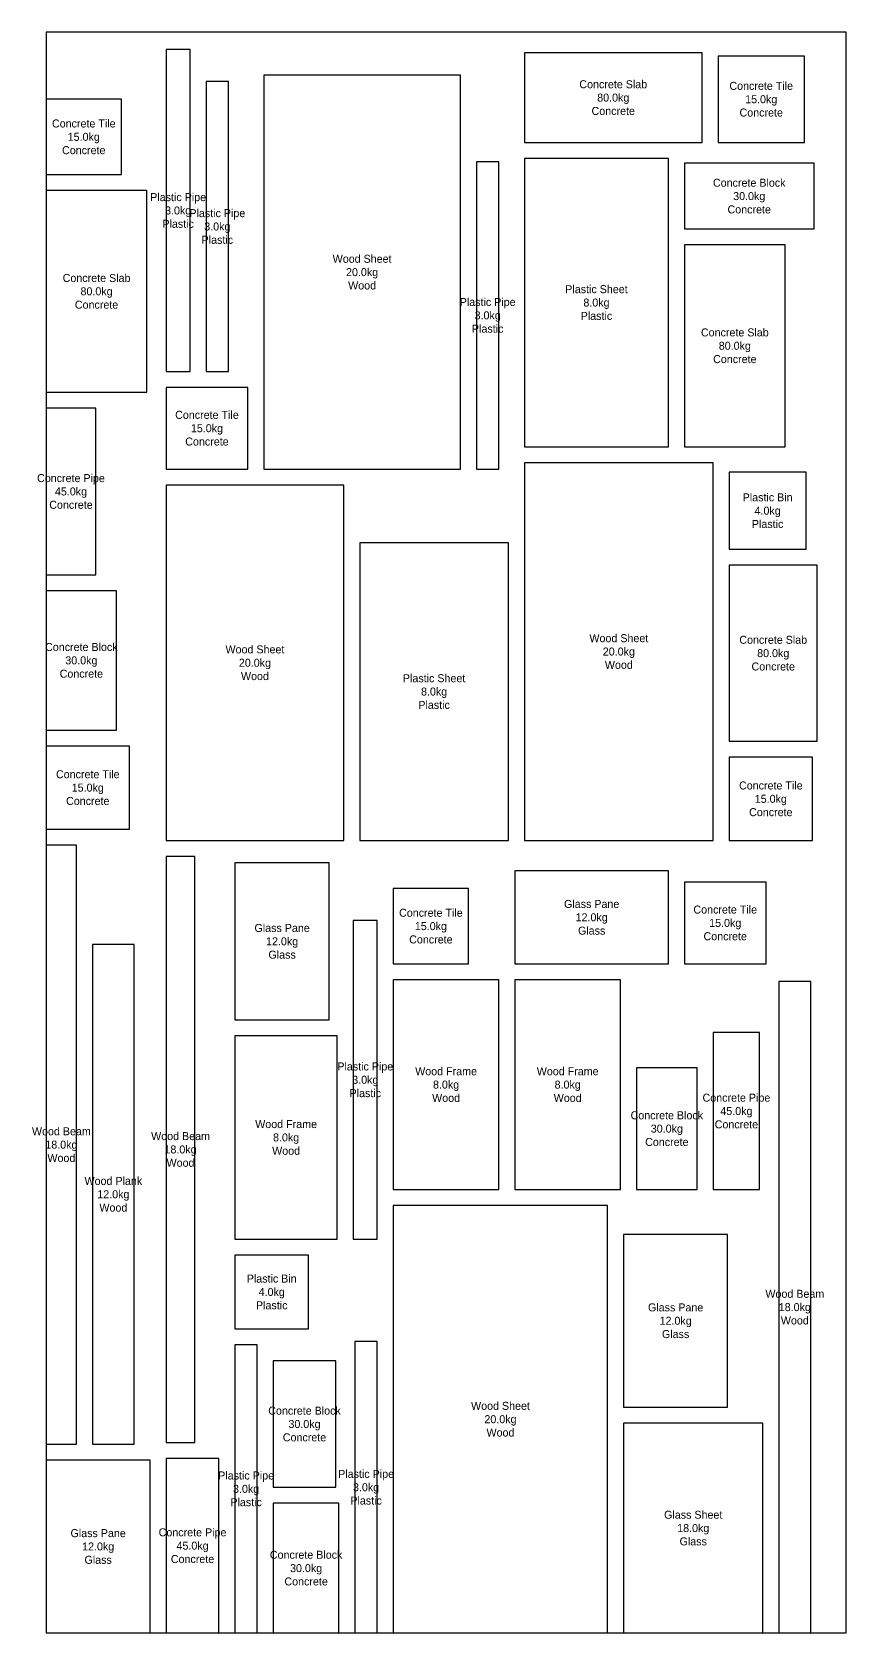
# Model space of a CAD drawing. Header units: metres. Extents: x -9 to 500, y 0 to 6375.
# Drawn here: x -9 to 500, y 0 to 1000 of the extents above; entities that cross this region are included whole.
import ezdxf

# ---------------------------------------------------------------- set-up
doc = ezdxf.new("R2010")
doc.units = ezdxf.units.M

msp = doc.modelspace()

# ---------------------------------------------------------------- linework, layer by layer
for points in [[(0, 0), (500, 0), (500, 1000), (0, 1000), (0, 0)], [(75, 788), (90, 788), (90, 989), (75, 989), (75, 788)], [(299, 931), (410, 931), (410, 987), (299, 987), (299, 931)], [(420, 931), (474, 931), (474, 985), (420, 985), (420, 931)], [(136, 727), (259, 727), (259, 973), (136, 973), (136, 727)], [(100, 788), (114, 788), (114, 969), (100, 969), (100, 788)], [(0, 911), (47, 911), (47, 958), (0, 958), (0, 911)], [(299, 741), (389, 741), (389, 921), (299, 921), (299, 741)], [(269, 727), (283, 727), (283, 919), (269, 919), (269, 727)], [(399, 877), (480, 877), (480, 918), (399, 918), (399, 877)], [(0, 775), (63, 775), (63, 901), (0, 901), (0, 775)], [(399, 741), (462, 741), (462, 867), (399, 867), (399, 741)], [(75, 727), (126, 727), (126, 778), (75, 778), (75, 727)], [(0, 661), (31, 661), (31, 765), (0, 765), (0, 661)], [(299, 495), (417, 495), (417, 731), (299, 731), (299, 495)], [(427, 677), (475, 677), (475, 725), (427, 725), (427, 677)], [(75, 495), (186, 495), (186, 717), (75, 717), (75, 495)], [(196, 495), (289, 495), (289, 681), (196, 681), (196, 495)], [(427, 557), (482, 557), (482, 667), (427, 667), (427, 557)], [(0, 564), (44, 564), (44, 651), (0, 651), (0, 564)], [(0, 502), (52, 502), (52, 554), (0, 554), (0, 502)], [(427, 495), (479, 495), (479, 547), (427, 547), (427, 495)], [(0, 118), (19, 118), (19, 492), (0, 492), (0, 118)], [(75, 119), (93, 119), (93, 485), (75, 485), (75, 119)], [(118, 383), (177, 383), (177, 481), (118, 481), (118, 383)], [(293, 418), (389, 418), (389, 476), (293, 476), (293, 418)], [(217, 418), (264, 418), (264, 465), (217, 465), (217, 418)], [(399, 418), (450, 418), (450, 469), (399, 469), (399, 418)], [(192, 246), (207, 246), (207, 445), (192, 445), (192, 246)], [(29, 118), (55, 118), (55, 430), (29, 430), (29, 118)], [(217, 277), (283, 277), (283, 408), (217, 408), (217, 277)], [(293, 277), (359, 277), (359, 408), (293, 408), (293, 277)], [(458, 0), (478, 0), (478, 407), (458, 407), (458, 0)], [(118, 246), (182, 246), (182, 373), (118, 373), (118, 246)], [(417, 277), (446, 277), (446, 375), (417, 375), (417, 277)], [(369, 277), (407, 277), (407, 353), (369, 353), (369, 277)], [(217, 0), (351, 0), (351, 267), (217, 267), (217, 0)], [(361, 141), (426, 141), (426, 249), (361, 249), (361, 141)], [(118, 190), (164, 190), (164, 236), (118, 236), (118, 190)], [(118, 0), (132, 0), (132, 180), (118, 180), (118, 0)], [(193, 0), (207, 0), (207, 182), (193, 182), (193, 0)], [(142, 91), (181, 91), (181, 170), (142, 170), (142, 91)], [(361, 0), (448, 0), (448, 131), (361, 131), (361, 0)], [(0, 0), (65, 0), (65, 108), (0, 108), (0, 0)], [(75, 0), (108, 0), (108, 109), (75, 109), (75, 0)], [(142, 0), (183, 0), (183, 81), (142, 81), (142, 0)]]:
    msp.add_lwpolyline(points, close=True)

# ---------------------------------------------------------------- texts
at = {"char_height": 5, "attachment_point": 5}
for s, insert in [('Concrete Slab\\P80.0kg\\PConcrete', (354.5, 959)), ('Concrete Tile\\P15.0kg\\PConcrete', (447, 958)), ('Concrete Tile\\P15.0kg\\PConcrete', (23.5, 934.5)), ('Concrete Block\\P30.0kg\\PConcrete', (439.5, 897.5)), ('Plastic Pipe\\P3.0kg\\PPlastic', (82.5, 888.5)), ('Plastic Pipe\\P3.0kg\\PPlastic', (107, 878.5)), ('Wood Sheet\\P20.0kg\\PWood', (197.5, 850)), ('Concrete Slab\\P80.0kg\\PConcrete', (31.5, 838)), ('Plastic Sheet\\P8.0kg\\PPlastic', (344, 831)), ('Plastic Pipe\\P3.0kg\\PPlastic', (276, 823)), ('Concrete Slab\\P80.0kg\\PConcrete', (430.5, 804)), ('Concrete Tile\\P15.0kg\\PConcrete', (100.5, 752.5)), ('Concrete Pipe\\P45.0kg\\PConcrete', (15.5, 713)), ('Plastic Bin\\P4.0kg\\PPlastic', (451, 701)), ('Wood Sheet\\P20.0kg\\PWood', (358, 613)), ('Concrete Slab\\P80.0kg\\PConcrete', (454.5, 612)), ('Concrete Block\\P30.0kg\\PConcrete', (22, 607.5)), ('Wood Sheet\\P20.0kg\\PWood', (130.5, 606)), ('Plastic Sheet\\P8.0kg\\PPlastic', (242.5, 588)), ('Concrete Tile\\P15.0kg\\PConcrete', (26, 528)), ('Concrete Tile\\P15.0kg\\PConcrete', (453, 521)), ('Concrete Tile\\P15.0kg\\PConcrete', (240.5, 441.5)), ('Glass Pane\\P12.0kg\\PGlass', (341, 447)), ('Concrete Tile\\P15.0kg\\PConcrete', (424.5, 443.5)), ('Glass Pane\\P12.0kg\\PGlass', (147.5, 432)), ('Plastic Pipe\\P3.0kg\\PPlastic', (199.5, 345.5)), ('Wood Frame\\P8.0kg\\PWood', (250, 342.5)), ('Wood Frame\\P8.0kg\\PWood', (326, 342.5)), ('Concrete Pipe\\P45.0kg\\PConcrete', (431.5, 326)), ('Wood Frame\\P8.0kg\\PWood', (150, 309.5)), ('Concrete Block\\P30.0kg\\PConcrete', (388, 315)), ('Wood Beam\\P18.0kg\\PWood', (9.5, 305)), ('Wood Beam\\P18.0kg\\PWood', (84, 302)), ('Wood Plank\\P12.0kg\\PWood', (42, 274)), ('Plastic Bin\\P4.0kg\\PPlastic', (141, 213)), ('Wood Beam\\P18.0kg\\PWood', (468, 203.5)), ('Glass Pane\\P12.0kg\\PGlass', (393.5, 195)), ('Concrete Block\\P30.0kg\\PConcrete', (161.5, 130.5)), ('Wood Sheet\\P20.0kg\\PWood', (284, 133.5)), ('Plastic Pipe\\P3.0kg\\PPlastic', (125, 90)), ('Plastic Pipe\\P3.0kg\\PPlastic', (200, 91)), ('Glass Sheet\\P18.0kg\\PGlass', (404.5, 65.5)), ('Glass Pane\\P12.0kg\\PGlass', (32.5, 54)), ('Concrete Pipe\\P45.0kg\\PConcrete', (91.5, 54.5)), ('Concrete Block\\P30.0kg\\PConcrete', (162.5, 40.5))]:
    msp.add_mtext(s, dxfattribs=dict(at, insert=insert))

doc.saveas('drawing.dxf')
